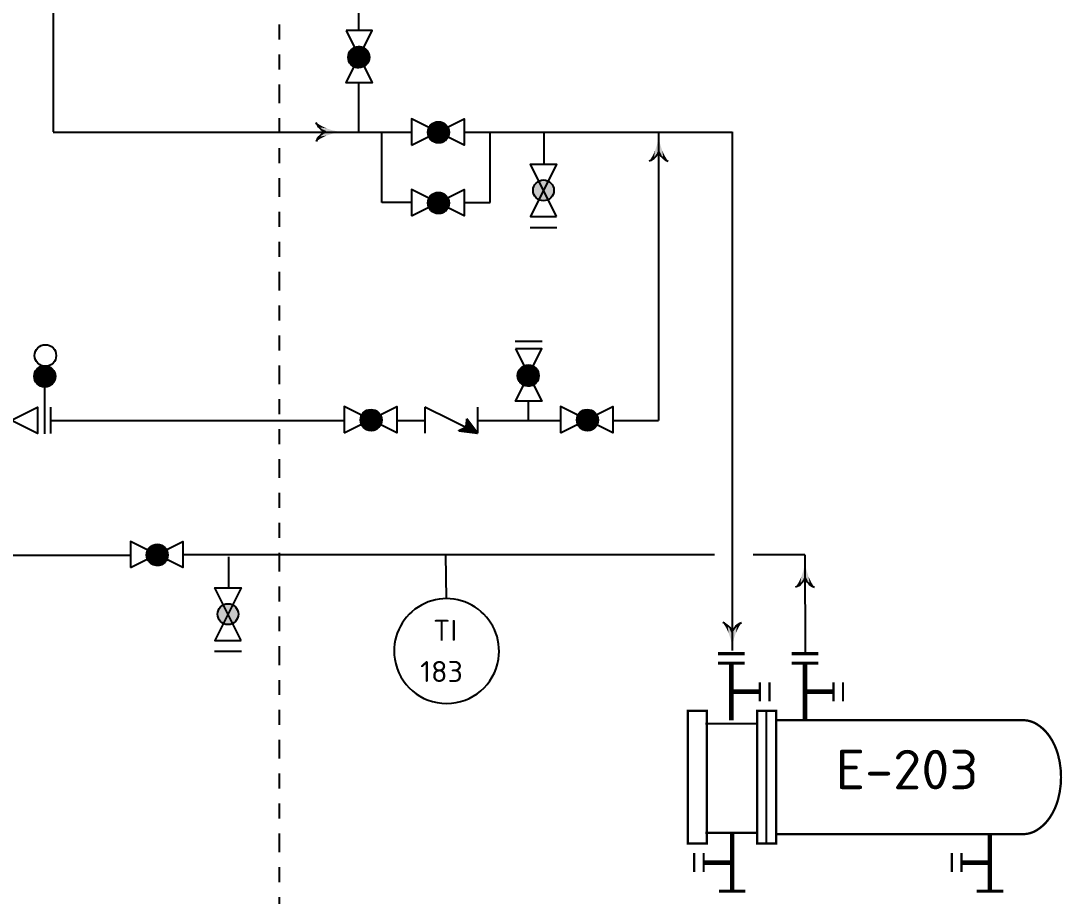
# Model space of a CAD drawing. Extents: x 270 to 589, y 86 to 206.
# Drawn here: x 481.67 to 488.61, y 100.11 to 105.96 of the extents above; entities that cross this region are included whole.
import ezdxf
from ezdxf.enums import TextEntityAlignment as Align

# ---------------------------------------------------------------- set-up
doc = ezdxf.new("R2010")
doc.units = 0
doc.header["$MEASUREMENT"] = 0
doc.linetypes.add('DASHDOTDOT', pattern=[0.3125, 0.125, -0.0625, 0, -0.0625, 0, -0.0625])
doc.layers.get('0').update_dxf_attribs({"linetype": 'CONTINUOUS'})
for name, color, linetype in [('IN-EQUIPMENT', 7, 'CONTINUOUS'), ('IN-MIN-PROC', 7, 'CONTINUOUS'), ('IN-TEXT', 51, 'CONTINUOUS')]:
    doc.layers.add(name, color=color, linetype=linetype)
doc.styles.add('S1', font='SIMPLEX.shx')
doc.styles.add('SIMPLEX', font='SIMPLEX')

msp = doc.modelspace()

# ---------------------------------------------------------------- hatches: boundary and pattern name
h = msp.add_hatch()
h.set_pattern_fill('ANSI31', color=2, scale=0.0014, angle=-90, style=0)
h.set_pattern_definition([(315, (46.92687182, -48.0538635), (0.00012374368671, 0.00012374368671), [])])
edge = h.paths.add_edge_path()
edge.add_arc((483.9203, 105.7133), 0.0708, 0, 360)
h = msp.add_hatch()
h.set_pattern_fill('ANSI31', color=2, scale=0.0014, style=0)
h.set_pattern_definition([(45, (-109.37948425, 95.87704972), (-0.00012374368671, 0.00012374368671), [])])
edge = h.paths.add_edge_path()
edge.add_arc((484.4521, 105.2116), 0.0708, 0, 360)
h = msp.add_hatch()
h.set_pattern_fill('ANSI31', color=2, scale=0.0001, style=0)
h.set_pattern_definition([(45, (44.82945705, -45.350060354), (-8.83883476483e-06, 8.83883476483e-06), [])])
edge = h.paths.add_edge_path()
edge.add_arc((485.153, 104.8241), 0.0696, 0, 360)
h = msp.add_hatch()
h.set_pattern_fill('ANSI31', color=2, scale=0.0014, style=0)
h.set_pattern_definition([(45, (-109.37948425, 95.4054428), (-0.00012374368671, 0.00012374368671), [])])
edge = h.paths.add_edge_path()
edge.add_arc((484.4521, 104.74), 0.0708, 0, 360)
h = msp.add_hatch()
h.set_pattern_fill('ANSI31', color=2, scale=0.0014, angle=270, style=0)
h.set_pattern_definition([(315, (475.71671757, 697.41938301), (0.00012374368671, 0.00012374368671), [])])
edge = h.paths.add_edge_path()
edge.add_arc((485.0513, 103.5878), 0.0708, 0, 360)
h = msp.add_hatch()
h.set_pattern_fill('ANSI31', color=2, scale=0.0014, style=0)
h.set_pattern_definition([(45, (-109.82909962, 93.95643943), (-0.00012374368671, 0.00012374368671), [])])
edge = h.paths.add_edge_path()
edge.add_arc((484.0025, 103.291), 0.0708, 0, 360)
h = msp.add_hatch()
h.set_pattern_fill('ANSI31', color=2, scale=0.0014, style=0)
h.set_pattern_definition([(45, (-108.3856582, 93.95644096), (-0.00012374368671, 0.00012374368671), [])])
edge = h.paths.add_edge_path()
edge.add_arc((485.446, 103.291), 0.0708, 0, 360)
h = msp.add_hatch()
h.set_pattern_fill('ANSI31', color=2, scale=0.0014, style=0)
h.set_pattern_definition([(45, (-100.05279489, 86.14774039), (-0.00012374368671, 0.00012374368671), [])])
h.paths.add_polyline_path([(484.5869, 103.2199), (484.7121, 103.2031), (484.6412, 103.2988), (484.6343, 103.242)])
h = msp.add_hatch()
h.set_pattern_fill('ANSI31', color=2, scale=0.0014, style=0)
h.set_pattern_definition([(45, (-111.256193, 93.05634452), (-0.00012374368671, 0.00012374368671), [])])
edge = h.paths.add_edge_path()
edge.add_arc((482.5754, 102.3909), 0.0708, 0, 360)
h = msp.add_hatch()
h.set_pattern_fill('ANSI31', color=2, scale=0.0001, style=0)
h.set_pattern_definition([(45, (42.72391185, -48.178928385), (-8.83883476483e-06, 8.83883476483e-06), [])])
edge = h.paths.add_edge_path()
edge.add_arc((483.0474, 101.9952), 0.0696, 0, 360)

# ---------------------------------------------------------------- linework, layer by layer
at = {"linetype": 'DASHDOTDOT'}
msp.add_line((483.3911, 93.5307), (483.3911, 113.0449), dxfattribs=at)
at = {"color": 5, "linetype": 'CONTINUOUS'}
for p, q in [((481.8809, 111.2085), (481.8809, 105.2145)), ((483.9183, 107.1393), (483.9183, 105.8926)), ((483.9183, 105.5442), (483.9183, 105.2141)), ((483.9183, 105.5426), (483.9183, 105.2141)), ((484.2728, 105.2105), (481.8809, 105.2105)), ((484.0742, 104.7425), (484.0742, 105.2141)), ((486.4127, 105.2105), (484.6228, 105.2105)), ((484.7968, 104.7425), (484.7968, 105.2069)), ((485.9214, 105.2069), (485.9214, 103.2891)), ((486.4127, 105.2141), (486.4126, 101.7521)), ((484.2728, 104.7425), (484.0742, 104.7425)), ((484.6228, 104.7425), (484.7968, 104.7425)), ((481.8633, 103.2891), (483.8232, 103.2891)), ((484.1732, 103.2891), (484.3621, 103.2891)), ((484.7148, 103.2891), (485.2666, 103.2891)), ((485.6166, 103.2891), (485.9214, 103.2891)), ((480.608, 102.389), (482.3984, 102.389)), ((486.2948, 102.3908), (482.7461, 102.3906)), ((486.8979, 102.3909), (486.5522, 102.3909)), ((486.8979, 102.3909), (486.8981, 101.7311))]:
    msp.add_line(p, q, dxfattribs=at)
at = {"color": 7, "linetype": 'CONTINUOUS'}
for p, q in [((483.9183, 105.784), (483.9183, 105.6426)), ((484.3815, 105.2069), (484.5227, 105.2069)), ((484.5227, 105.2069), (484.3815, 105.2069)), ((484.3815, 105.2069), (484.382, 105.2069)), ((484.3815, 104.7353), (484.382, 104.7353)), ((484.5227, 104.7353), (484.3815, 104.7353)), ((484.3815, 104.7353), (484.5227, 104.7353)), ((481.8957, 103.5809), (481.8957, 103.5809)), ((484.0732, 103.2891), (484.0733, 103.2891)), ((484.64, 103.2891), (484.6484, 103.2891)), ((485.3752, 103.2891), (485.5167, 103.2891)), ((485.5166, 103.2891), (485.5167, 103.2891)), ((485.6166, 103.2891), (485.6507, 103.2891)), ((482.6461, 102.389), (482.6462, 102.389))]:
    msp.add_line(p, q, dxfattribs=at)
at = {"color": 2}
for p, q in [((485.1562, 105.2069), (485.1562, 104.9991)), ((485.0635, 104.5776), (485.2425, 104.5776)), ((485.1433, 103.8148), (484.9642, 103.8148)), ((481.7542, 103.5823), (481.8255, 103.6536)), ((481.7542, 103.5825), (481.8253, 103.6536)), ((481.7542, 103.5828), (481.825, 103.6536)), ((481.7542, 103.583), (481.8248, 103.6536)), ((481.7542, 103.5833), (481.8245, 103.6536)), ((481.7543, 103.5818), (481.826, 103.6536)), ((481.7543, 103.582), (481.8258, 103.6536)), ((481.7543, 103.5835), (481.8243, 103.6536)), ((481.7543, 103.5838), (481.824, 103.6536)), ((481.7543, 103.584), (481.8238, 103.6535)), ((481.7543, 103.5792), (481.8286, 103.6535)), ((481.7543, 103.5794), (481.8284, 103.6535)), ((481.7543, 103.5796), (481.8282, 103.6535)), ((481.7543, 103.5799), (481.8279, 103.6535)), ((481.7543, 103.5801), (481.8277, 103.6535)), ((481.7543, 103.5804), (481.8275, 103.6535)), ((481.7543, 103.5806), (481.8272, 103.6535)), ((481.7543, 103.5808), (481.827, 103.6535)), ((481.7543, 103.5811), (481.8267, 103.6535)), ((481.7543, 103.5813), (481.8265, 103.6535)), ((481.7543, 103.5816), (481.8263, 103.6535)), ((481.7543, 103.5843), (481.8235, 103.6535)), ((481.7543, 103.5845), (481.8233, 103.6535)), ((481.7543, 103.5848), (481.823, 103.6535)), ((481.7543, 103.585), (481.8228, 103.6535)), ((481.7543, 103.5853), (481.8225, 103.6535)), ((481.7543, 103.5856), (481.8222, 103.6535)), ((481.7543, 103.5858), (481.822, 103.6535)), ((481.7543, 103.5861), (481.8217, 103.6535)), ((481.7543, 103.5863), (481.8215, 103.6535)), ((481.7543, 103.5866), (481.8212, 103.6535)), ((481.7544, 103.5789), (481.8289, 103.6535)), ((481.7544, 103.5775), (481.8303, 103.6534)), ((481.7544, 103.5778), (481.83, 103.6534)), ((481.7544, 103.578), (481.8298, 103.6534)), ((481.7544, 103.5782), (481.8296, 103.6534)), ((481.7544, 103.5785), (481.8293, 103.6534)), ((481.7544, 103.5787), (481.8291, 103.6534)), ((481.7544, 103.5869), (481.8209, 103.6534)), ((481.7544, 103.5871), (481.8207, 103.6534)), ((481.7544, 103.5874), (481.8204, 103.6534)), ((481.7544, 103.5877), (481.8202, 103.6534)), ((481.7544, 103.5879), (481.8199, 103.6534)), ((481.7545, 103.5882), (481.8196, 103.6534)), ((481.7545, 103.5764), (481.8314, 103.6533)), ((481.7545, 103.5766), (481.8312, 103.6533)), ((481.7545, 103.5768), (481.831, 103.6533)), ((481.7545, 103.5771), (481.8307, 103.6533)), ((481.7545, 103.5773), (481.8305, 103.6533)), ((481.7545, 103.5885), (481.8194, 103.6533)), ((481.7545, 103.5887), (481.8191, 103.6533)), ((481.7545, 103.589), (481.8188, 103.6533)), ((481.7545, 103.5893), (481.8185, 103.6533)), ((481.7546, 103.5755), (481.8323, 103.6532)), ((481.7546, 103.5757), (481.8321, 103.6532)), ((481.7546, 103.5759), (481.8319, 103.6532)), ((481.7546, 103.5762), (481.8316, 103.6532)), ((481.7546, 103.5895), (481.8183, 103.6532)), ((481.7546, 103.5898), (481.818, 103.6532)), ((481.7546, 103.5901), (481.8177, 103.6532)), ((481.7547, 103.5753), (481.8325, 103.6532)), ((481.7547, 103.5904), (481.8174, 103.6532)), ((481.7547, 103.5746), (481.8332, 103.6531)), ((481.7547, 103.5748), (481.833, 103.6531)), ((481.7547, 103.575), (481.8328, 103.6531)), ((481.7547, 103.5906), (481.8172, 103.6531)), ((481.7547, 103.5909), (481.8169, 103.6531)), ((481.7547, 103.5912), (481.8166, 103.6531)), ((481.7548, 103.5744), (481.8334, 103.6531)), ((481.7548, 103.5737), (481.8341, 103.653)), ((481.7548, 103.5739), (481.8339, 103.653)), ((481.7548, 103.5742), (481.8337, 103.653)), ((481.7548, 103.5915), (481.8163, 103.653)), ((481.7548, 103.5918), (481.816, 103.653)), ((481.7549, 103.5921), (481.8158, 103.653)), ((481.7549, 103.5731), (481.8347, 103.6529)), ((481.7549, 103.5733), (481.8345, 103.6529)), ((481.7549, 103.5735), (481.8343, 103.6529)), ((481.7549, 103.5923), (481.8155, 103.6529)), ((481.7549, 103.5926), (481.8152, 103.6529)), ((481.755, 103.5728), (481.835, 103.6529)), ((481.755, 103.5722), (481.8356, 103.6528)), ((481.755, 103.5724), (481.8354, 103.6528)), ((481.755, 103.5726), (481.8352, 103.6528)), ((481.755, 103.5929), (481.8149, 103.6528)), ((481.755, 103.5932), (481.8146, 103.6528)), ((481.7551, 103.5716), (481.8363, 103.6527)), ((481.7551, 103.5718), (481.836, 103.6527)), ((481.7551, 103.572), (481.8358, 103.6527)), ((481.7551, 103.5935), (481.8143, 103.6527)), ((481.7551, 103.5938), (481.814, 103.6527)), ((481.7552, 103.5941), (481.8137, 103.6527)), ((481.7552, 103.5711), (481.8367, 103.6526)), ((481.7552, 103.5713), (481.8365, 103.6526)), ((481.7552, 103.5944), (481.8134, 103.6526)), ((481.7553, 103.5709), (481.8369, 103.6526)), ((481.7553, 103.5947), (481.8131, 103.6526)), ((481.7553, 103.5705), (481.8373, 103.6525)), ((481.7553, 103.5707), (481.8371, 103.6525)), ((481.7553, 103.595), (481.8128, 103.6525)), ((481.7554, 103.5953), (481.8125, 103.6525)), ((481.7554, 103.5699), (481.8379, 103.6524)), ((481.7554, 103.5701), (481.8377, 103.6524)), ((481.7554, 103.5703), (481.8375, 103.6524)), ((481.7554, 103.5956), (481.8122, 103.6524)), ((481.7555, 103.5695), (481.8384, 103.6523)), ((481.7555, 103.5697), (481.8381, 103.6523)), ((481.7555, 103.5959), (481.8119, 103.6523)), ((481.7555, 103.5962), (481.8116, 103.6523)), ((481.7556, 103.5688), (481.839, 103.6522)), ((481.7556, 103.569), (481.8388, 103.6522)), ((481.7556, 103.5692), (481.8386, 103.6522)), ((481.7556, 103.5965), (481.8113, 103.6522)), ((481.7556, 103.5968), (481.811, 103.6522)), ((481.7557, 103.5684), (481.8394, 103.6521)), ((481.7557, 103.5686), (481.8392, 103.6521)), ((481.7557, 103.5971), (481.8107, 103.6521)), ((481.7558, 103.568), (481.8398, 103.652)), ((481.7558, 103.5682), (481.8396, 103.652)), ((481.7558, 103.5974), (481.8104, 103.652)), ((481.7558, 103.5977), (481.8101, 103.652)), ((481.7559, 103.5678), (481.84, 103.652)), ((481.7559, 103.5674), (481.8404, 103.6519)), ((481.7559, 103.5676), (481.8402, 103.6519)), ((481.7559, 103.5981), (481.8097, 103.6519)), ((481.756, 103.567), (481.8408, 103.6518)), ((481.756, 103.5672), (481.8406, 103.6518)), ((481.756, 103.5984), (481.8094, 103.6518)), ((481.7561, 103.5987), (481.8091, 103.6518)), ((481.7561, 103.5666), (481.8412, 103.6517)), ((481.7561, 103.5668), (481.841, 103.6517)), ((481.7561, 103.599), (481.8088, 103.6517)), ((481.7562, 103.5662), (481.8416, 103.6516)), ((481.7562, 103.5664), (481.8414, 103.6516)), ((481.7562, 103.5993), (481.8085, 103.6516)), ((481.7563, 103.5658), (481.842, 103.6515)), ((481.7563, 103.566), (481.8418, 103.6515)), ((481.7563, 103.5997), (481.8081, 103.6515)), ((481.7564, 103.5654), (481.8424, 103.6514)), ((481.7564, 103.5656), (481.8422, 103.6514)), ((481.7564, 103.6), (481.8078, 103.6514)), ((481.7565, 103.6003), (481.8075, 103.6514)), ((481.7565, 103.565), (481.8428, 103.6513)), ((481.7565, 103.5652), (481.8426, 103.6513)), ((481.7565, 103.6007), (481.8071, 103.6513)), ((481.7566, 103.5646), (481.8432, 103.6512)), ((481.7566, 103.5648), (481.843, 103.6512)), ((481.7566, 103.601), (481.8068, 103.6512)), ((481.7567, 103.5642), (481.8436, 103.6511)), ((481.7567, 103.5644), (481.8434, 103.6511)), ((481.7567, 103.6013), (481.8065, 103.6511)), ((481.7568, 103.5638), (481.844, 103.651)), ((481.7568, 103.564), (481.8438, 103.651)), ((481.7568, 103.6017), (481.8061, 103.651)), ((481.7569, 103.5635), (481.8444, 103.6509)), ((481.7569, 103.5636), (481.8442, 103.6509)), ((481.7569, 103.602), (481.8058, 103.6509)), ((481.757, 103.5633), (481.8445, 103.6508)), ((481.757, 103.6024), (481.8054, 103.6508)), ((481.7571, 103.5631), (481.8447, 103.6508)), ((481.7571, 103.5629), (481.8449, 103.6507)), ((481.7571, 103.6027), (481.8051, 103.6507)), ((481.7572, 103.5625), (481.8453, 103.6506)), ((481.7572, 103.5627), (481.8451, 103.6506)), ((481.7572, 103.6031), (481.8047, 103.6506)), ((481.7573, 103.5621), (481.8457, 103.6505)), ((481.7573, 103.5623), (481.8455, 103.6505)), ((481.7573, 103.6034), (481.8044, 103.6505)), ((481.7574, 103.5619), (481.8459, 103.6504)), ((481.7574, 103.6038), (481.804, 103.6504)), ((481.7575, 103.5617), (481.8461, 103.6504)), ((481.7575, 103.5616), (481.8463, 103.6503)), ((481.7575, 103.6041), (481.8037, 103.6503)), ((481.7576, 103.5612), (481.8466, 103.6502)), ((481.7576, 103.5614), (481.8464, 103.6502)), ((481.7577, 103.6045), (481.8033, 103.6502)), ((481.7577, 103.561), (481.8468, 103.6501)), ((481.7578, 103.5608), (481.847, 103.6501)), ((481.7578, 103.5606), (481.8472, 103.65)), ((481.7578, 103.6049), (481.8029, 103.65)), ((481.7579, 103.5602), (481.8476, 103.6499)), ((481.7579, 103.5604), (481.8474, 103.6499)), ((481.7579, 103.6052), (481.8026, 103.6499)), ((481.758, 103.5601), (481.8477, 103.6498)), ((481.758, 103.6056), (481.8022, 103.6498)), ((481.7581, 103.5597), (481.8481, 103.6497)), ((481.7581, 103.5599), (481.8479, 103.6497)), ((481.7582, 103.606), (481.8018, 103.6497)), ((481.7582, 103.5595), (481.8483, 103.6496)), ((481.7583, 103.5593), (481.8485, 103.6496)), ((481.7583, 103.5591), (481.8487, 103.6495)), ((481.7583, 103.6064), (481.8014, 103.6495)), ((481.7584, 103.559), (481.8489, 103.6494)), ((481.7584, 103.6068), (481.801, 103.6494)), ((481.7585, 103.5588), (481.849, 103.6494)), ((481.7585, 103.5586), (481.8492, 103.6493)), ((481.7586, 103.5584), (481.8494, 103.6492)), ((481.7586, 103.6072), (481.8007, 103.6492)), ((481.7587, 103.5582), (481.8496, 103.6492)), ((481.7587, 103.5581), (481.8498, 103.6491)), ((481.7587, 103.6075), (481.8003, 103.6491)), ((481.7588, 103.5579), (481.8499, 103.649)), ((481.7589, 103.5577), (481.8501, 103.649)), ((481.7589, 103.5575), (481.8503, 103.6489)), ((481.7589, 103.6079), (481.7999, 103.6489)), ((481.759, 103.5573), (481.8505, 103.6488)), ((481.759, 103.6083), (481.7995, 103.6488)), ((481.7591, 103.557), (481.8508, 103.6487)), ((481.7591, 103.5572), (481.8507, 103.6487)), ((481.7592, 103.5568), (481.851, 103.6486)), ((481.7592, 103.6087), (481.7991, 103.6486)), ((481.7593, 103.5564), (481.8514, 103.6485)), ((481.7593, 103.5566), (481.8512, 103.6485)), ((481.7593, 103.6092), (481.7987, 103.6485)), ((481.7594, 103.5563), (481.8515, 103.6484)), ((481.7595, 103.5561), (481.8517, 103.6483)), ((481.7595, 103.6096), (481.7982, 103.6483)), ((481.7596, 103.5559), (481.8519, 103.6483)), ((481.7596, 103.5557), (481.8521, 103.6482)), ((481.7597, 103.5556), (481.8522, 103.6481)), ((481.7597, 103.61), (481.7978, 103.6481)), ((481.7598, 103.5552), (481.8526, 103.648)), ((481.7598, 103.5554), (481.8524, 103.648)), ((481.7599, 103.555), (481.8528, 103.6479)), ((481.7599, 103.6104), (481.7974, 103.6479)), ((481.76, 103.5549), (481.8529, 103.6478)), ((481.76, 103.6109), (481.797, 103.6478)), ((481.7601, 103.5545), (481.8533, 103.6477)), ((481.7601, 103.5547), (481.8531, 103.6477)), ((481.7602, 103.5544), (481.8535, 103.6476)), ((481.7602, 103.6113), (481.7965, 103.6476)), ((481.7603, 103.5542), (481.8536, 103.6475)), ((481.7604, 103.5538), (481.854, 103.6474)), ((481.7604, 103.554), (481.8538, 103.6474)), ((481.7604, 103.6117), (481.7961, 103.6474)), ((481.7605, 103.5537), (481.8541, 103.6473)), ((481.7606, 103.5535), (481.8543, 103.6472)), ((481.7606, 103.6122), (481.7956, 103.6472)), ((481.7607, 103.5533), (481.8545, 103.6471)), ((481.7608, 103.5532), (481.8546, 103.6471)), ((481.7608, 103.553), (481.8548, 103.647)), ((481.7608, 103.6126), (481.7952, 103.647)), ((481.7609, 103.5528), (481.855, 103.6469)), ((481.761, 103.5527), (481.8552, 103.6468)), ((481.7611, 103.5525), (481.8553, 103.6467)), ((481.7611, 103.6131), (481.7947, 103.6467)), ((481.7612, 103.5523), (481.8555, 103.6467)), ((481.7612, 103.5522), (481.8557, 103.6466)), ((481.7613, 103.552), (481.8558, 103.6465)), ((481.7613, 103.6136), (481.7942, 103.6465)), ((481.7614, 103.5518), (481.856, 103.6464)), ((481.7615, 103.5517), (481.8562, 103.6463)), ((481.7615, 103.6141), (481.7937, 103.6463)), ((481.7616, 103.5515), (481.8563, 103.6463)), ((481.7616, 103.5513), (481.8565, 103.6462)), ((481.7617, 103.5512), (481.8567, 103.6461)), ((481.7618, 103.551), (481.8568, 103.646)), ((481.7618, 103.6146), (481.7932, 103.646)), ((481.7619, 103.5508), (481.857, 103.6459)), ((481.762, 103.5507), (481.8571, 103.6458)), ((481.762, 103.6151), (481.7927, 103.6458)), ((481.7621, 103.5505), (481.8573, 103.6458)), ((481.7621, 103.5503), (481.8575, 103.6457)), ((481.7622, 103.5502), (481.8576, 103.6456)), ((481.7623, 103.55), (481.8578, 103.6455)), ((481.7623, 103.6156), (481.7922, 103.6455)), ((481.7624, 103.5498), (481.858, 103.6454)), ((481.7625, 103.5497), (481.8581, 103.6453)), ((481.7626, 103.5495), (481.8583, 103.6452)), ((481.7626, 103.6161), (481.7917, 103.6452)), ((481.7627, 103.5494), (481.8584, 103.6452)), ((481.7627, 103.5492), (481.8586, 103.6451)), ((481.7628, 103.549), (481.8588, 103.645)), ((481.7629, 103.5489), (481.8589, 103.6449)), ((481.7629, 103.6166), (481.7912, 103.6449)), ((481.763, 103.5487), (481.8591, 103.6448)), ((481.7631, 103.5486), (481.8592, 103.6447)), ((481.7632, 103.5484), (481.8594, 103.6446)), ((481.7632, 103.6172), (481.7906, 103.6446)), ((481.7633, 103.5482), (481.8596, 103.6445)), ((481.7634, 103.5481), (481.8597, 103.6445)), ((481.7634, 103.5479), (481.8599, 103.6444)), ((481.7635, 103.5478), (481.86, 103.6443)), ((481.7635, 103.6178), (481.7901, 103.6443)), ((481.7636, 103.5476), (481.8602, 103.6442)), ((481.7637, 103.5475), (481.8604, 103.6441)), ((481.7638, 103.5473), (481.8605, 103.644)), ((481.7638, 103.6183), (481.7895, 103.644)), ((481.7639, 103.5471), (481.8607, 103.6439)), ((481.764, 103.547), (481.8608, 103.6438)), ((481.7641, 103.5468), (481.861, 103.6437)), ((481.7642, 103.5467), (481.8611, 103.6436)), ((481.7642, 103.6189), (481.7889, 103.6436)), ((481.7643, 103.5465), (481.8613, 103.6435)), ((481.7644, 103.5464), (481.8614, 103.6435)), ((481.7644, 103.5462), (481.8616, 103.6434)), ((481.7645, 103.5461), (481.8618, 103.6433)), ((481.7645, 103.6196), (481.7882, 103.6433)), ((481.7646, 103.5459), (481.8619, 103.6432)), ((481.7647, 103.5457), (481.8621, 103.6431)), ((481.7648, 103.5456), (481.8622, 103.643)), ((481.7649, 103.5454), (481.8624, 103.6429)), ((481.7649, 103.6202), (481.7876, 103.6429)), ((481.765, 103.5453), (481.8625, 103.6428)), ((481.7651, 103.5451), (481.8627, 103.6427)), ((481.7652, 103.545), (481.8628, 103.6426)), ((481.7653, 103.5448), (481.863, 103.6425)), ((481.7654, 103.5447), (481.8631, 103.6424)), ((481.7654, 103.6209), (481.7869, 103.6424)), ((481.7655, 103.5445), (481.8633, 103.6423)), ((481.7656, 103.5444), (481.8634, 103.6422)), ((481.7657, 103.5442), (481.8636, 103.6421)), ((481.7658, 103.5441), (481.8637, 103.642)), ((481.7658, 103.6216), (481.7862, 103.642)), ((481.7659, 103.5439), (481.8639, 103.6419)), ((481.766, 103.5438), (481.864, 103.6418)), ((481.7661, 103.5436), (481.8642, 103.6417)), ((481.7662, 103.5435), (481.8643, 103.6416)), ((481.7663, 103.5433), (481.8645, 103.6415)), ((481.7663, 103.6223), (481.7855, 103.6415)), ((481.7664, 103.5432), (481.8646, 103.6414)), ((481.7665, 103.543), (481.8648, 103.6413)), ((481.7666, 103.5429), (481.8649, 103.6412)), ((481.7667, 103.5427), (481.8651, 103.6411)), ((481.7668, 103.5426), (481.8652, 103.641)), ((481.7668, 103.6231), (481.7847, 103.641)), ((481.7669, 103.5425), (481.8654, 103.6409)), ((481.767, 103.5423), (481.8655, 103.6408)), ((481.7671, 103.5422), (481.8656, 103.6407)), ((481.7672, 103.542), (481.8658, 103.6406)), ((481.7673, 103.5419), (481.8659, 103.6405)), ((481.7674, 103.5417), (481.8661, 103.6404)), ((481.7674, 103.6239), (481.7839, 103.6404)), ((481.7675, 103.5416), (481.8662, 103.6403)), ((481.7676, 103.5414), (481.8664, 103.6402)), ((481.7677, 103.5413), (481.8665, 103.6401)), ((481.7678, 103.5412), (481.8667, 103.64)), ((481.7679, 103.541), (481.8668, 103.6399)), ((481.768, 103.5409), (481.8669, 103.6398)), ((481.7681, 103.5407), (481.8671, 103.6397)), ((481.7681, 103.6248), (481.783, 103.6397)), ((481.7682, 103.5406), (481.8672, 103.6396)), ((481.7683, 103.5404), (481.8674, 103.6395)), ((481.7684, 103.5403), (481.8675, 103.6394)), ((481.7685, 103.5402), (481.8676, 103.6393)), ((481.7687, 103.54), (481.8678, 103.6392)), ((481.7688, 103.5399), (481.8679, 103.639)), ((481.7688, 103.6258), (481.782, 103.639)), ((481.7689, 103.5397), (481.8681, 103.6389)), ((481.769, 103.5396), (481.8682, 103.6388)), ((481.7691, 103.5395), (481.8684, 103.6387)), ((481.7692, 103.5393), (481.8685, 103.6386)), ((481.7693, 103.5392), (481.8686, 103.6385)), ((481.7694, 103.539), (481.8688, 103.6384)), ((481.7695, 103.5389), (481.8689, 103.6383)), ((481.7696, 103.5388), (481.869, 103.6382)), ((481.7697, 103.5386), (481.8692, 103.6381)), ((481.7697, 103.627), (481.7808, 103.6381)), ((481.7698, 103.5385), (481.8693, 103.638)), ((481.77, 103.5384), (481.8695, 103.6379)), ((481.7701, 103.5382), (481.8696, 103.6377)), ((481.7702, 103.5381), (481.8697, 103.6376)), ((481.7703, 103.5379), (481.8699, 103.6375)), ((481.7704, 103.5378), (481.87, 103.6374)), ((481.7705, 103.5377), (481.8701, 103.6373)), ((481.7706, 103.5375), (481.8703, 103.6372)), ((481.7707, 103.5374), (481.8704, 103.6371)), ((481.7708, 103.6283), (481.7795, 103.637)), ((481.7709, 103.5373), (481.8705, 103.637)), ((481.771, 103.5371), (481.8707, 103.6368)), ((481.7711, 103.537), (481.8708, 103.6367)), ((481.7712, 103.5369), (481.8709, 103.6366)), ((481.7713, 103.5367), (481.8711, 103.6365)), ((481.7714, 103.5366), (481.8712, 103.6364)), ((481.7715, 103.5365), (481.8713, 103.6363)), ((481.7716, 103.5363), (481.8715, 103.6362)), ((481.7718, 103.5362), (481.8716, 103.636)), ((481.7719, 103.5361), (481.8717, 103.6359)), ((481.772, 103.5359), (481.8719, 103.6358)), ((481.7721, 103.5358), (481.872, 103.6357)), ((481.7722, 103.5357), (481.8721, 103.6356)), ((481.7723, 103.5355), (481.8723, 103.6355)), ((481.7725, 103.5354), (481.8724, 103.6353)), ((481.7725, 103.6303), (481.7775, 103.6353)), ((481.7726, 103.5353), (481.8725, 103.6352)), ((481.7727, 103.5352), (481.8727, 103.6351)), ((481.7728, 103.535), (481.8728, 103.635)), ((481.7729, 103.5349), (481.8729, 103.6349)), ((481.7731, 103.5348), (481.873, 103.6348)), ((481.7732, 103.5346), (481.8732, 103.6346)), ((481.7733, 103.5345), (481.8733, 103.6345)), ((481.7734, 103.5344), (481.8734, 103.6344)), ((481.7735, 103.5343), (481.8736, 103.6343)), ((481.7737, 103.5341), (481.8737, 103.6342)), ((481.7738, 103.534), (481.8738, 103.634)), ((481.7739, 103.5339), (481.8739, 103.6339)), ((481.774, 103.5337), (481.8741, 103.6338)), ((481.7741, 103.5336), (481.8742, 103.6337)), ((481.7743, 103.5335), (481.8743, 103.6336)), ((481.7744, 103.5334), (481.8744, 103.6334)), ((481.7745, 103.5332), (481.8746, 103.6333)), ((481.7746, 103.5331), (481.8747, 103.6332)), ((481.7747, 103.533), (481.8748, 103.6331)), ((481.7749, 103.5329), (481.8749, 103.6329)), ((481.775, 103.5328), (481.8751, 103.6328)), ((481.7751, 103.5326), (481.8752, 103.6327)), ((481.7752, 103.5325), (481.8753, 103.6326)), ((481.7754, 103.5324), (481.8754, 103.6324)), ((481.7755, 103.5323), (481.8756, 103.6323)), ((481.7756, 103.5321), (481.8757, 103.6322)), ((481.7757, 103.532), (481.8758, 103.6321)), ((481.7759, 103.5319), (481.8759, 103.6319)), ((481.776, 103.5318), (481.876, 103.6318)), ((481.7761, 103.5316), (481.8762, 103.6317)), ((481.7762, 103.5315), (481.8763, 103.6316)), ((481.7764, 103.5314), (481.8764, 103.6314)), ((481.7765, 103.5313), (481.8765, 103.6313)), ((481.7766, 103.5312), (481.8766, 103.6312)), ((481.7768, 103.531), (481.8768, 103.631)), ((481.7769, 103.5309), (481.8769, 103.6309)), ((481.777, 103.5308), (481.877, 103.6308)), ((481.7771, 103.5307), (481.8771, 103.6307)), ((481.7773, 103.5306), (481.8772, 103.6305)), ((481.7774, 103.5305), (481.8774, 103.6304)), ((481.7775, 103.5303), (481.8775, 103.6303)), ((481.7777, 103.5302), (481.8776, 103.6301)), ((481.7778, 103.5301), (481.8777, 103.63)), ((481.7779, 103.53), (481.8778, 103.6299)), ((481.7781, 103.5299), (481.8779, 103.6298)), ((481.7782, 103.5298), (481.8781, 103.6296)), ((481.7783, 103.5296), (481.8782, 103.6295)), ((481.7785, 103.5295), (481.8783, 103.6294)), ((481.7786, 103.5294), (481.8784, 103.6292)), ((481.7787, 103.5293), (481.8785, 103.6291)), ((481.7788, 103.5292), (481.8786, 103.629)), ((481.779, 103.5291), (481.8787, 103.6288)), ((481.7791, 103.5289), (481.8789, 103.6287)), ((481.7792, 103.5288), (481.879, 103.6286)), ((481.7794, 103.5287), (481.8791, 103.6284)), ((481.7795, 103.5286), (481.8792, 103.6283)), ((481.7797, 103.5285), (481.8793, 103.6282)), ((481.7798, 103.5284), (481.8794, 103.628)), ((481.7799, 103.5283), (481.8795, 103.6279)), ((481.7801, 103.5282), (481.8796, 103.6278)), ((481.7802, 103.528), (481.8798, 103.6276)), ((481.7803, 103.5279), (481.8799, 103.6275)), ((481.7805, 103.5278), (481.88, 103.6273)), ((481.7806, 103.5277), (481.8801, 103.6272)), ((481.7807, 103.5276), (481.8802, 103.6271)), ((481.7809, 103.5275), (481.8803, 103.6269)), ((481.781, 103.5274), (481.8804, 103.6268)), ((481.7812, 103.5273), (481.8805, 103.6267)), ((481.7813, 103.5272), (481.8806, 103.6265)), ((481.7814, 103.5271), (481.8807, 103.6264)), ((481.7816, 103.527), (481.8809, 103.6262)), ((481.7817, 103.5268), (481.881, 103.6261)), ((481.7818, 103.5267), (481.8811, 103.626)), ((481.782, 103.5266), (481.8812, 103.6258)), ((481.7821, 103.5265), (481.8813, 103.6257)), ((481.7823, 103.5264), (481.8814, 103.6255)), ((481.7824, 103.5263), (481.8815, 103.6254)), ((481.7826, 103.5262), (481.8816, 103.6253)), ((481.7827, 103.5261), (481.8817, 103.6251)), ((481.7828, 103.526), (481.8818, 103.625)), ((481.783, 103.5259), (481.8819, 103.6248)), ((481.7831, 103.5258), (481.882, 103.6247)), ((481.7833, 103.5257), (481.8821, 103.6245)), ((481.7834, 103.5256), (481.8822, 103.6244)), ((481.7836, 103.5255), (481.8823, 103.6243)), ((481.7837, 103.5254), (481.8824, 103.6241)), ((481.7838, 103.5253), (481.8826, 103.624)), ((481.784, 103.5252), (481.8827, 103.6238)), ((481.7841, 103.5251), (481.8828, 103.6237)), ((481.7843, 103.525), (481.8829, 103.6235)), ((481.7844, 103.5248), (481.883, 103.6234)), ((481.7846, 103.5247), (481.8831, 103.6232)), ((481.7847, 103.5246), (481.8832, 103.6231)), ((481.7849, 103.5245), (481.8833, 103.623)), ((481.785, 103.5244), (481.8834, 103.6228)), ((481.7851, 103.5243), (481.8835, 103.6227)), ((481.7853, 103.5242), (481.8836, 103.6225)), ((481.7854, 103.5241), (481.8837, 103.6224)), ((481.7856, 103.524), (481.8838, 103.6222)), ((481.7857, 103.5239), (481.8839, 103.6221)), ((481.7859, 103.5238), (481.884, 103.6219)), ((481.786, 103.5237), (481.8841, 103.6218)), ((481.7862, 103.5236), (481.8842, 103.6216)), ((481.7863, 103.5236), (481.8843, 103.6215)), ((481.7865, 103.5235), (481.8844, 103.6213)), ((481.7866, 103.5234), (481.8845, 103.6212)), ((481.7868, 103.5233), (481.8845, 103.621)), ((481.7869, 103.5232), (481.8846, 103.6209)), ((481.7871, 103.5231), (481.8847, 103.6207)), ((481.7872, 103.523), (481.8848, 103.6206)), ((481.7874, 103.5229), (481.8849, 103.6204)), ((481.7875, 103.5228), (481.885, 103.6203)), ((481.7877, 103.5227), (481.8851, 103.6201)), ((481.7879, 103.5226), (481.8852, 103.62)), ((481.788, 103.5225), (481.8853, 103.6198)), ((481.7882, 103.5224), (481.8854, 103.6197)), ((481.7883, 103.5223), (481.8855, 103.6195)), ((481.7885, 103.5222), (481.8856, 103.6193)), ((481.7886, 103.5221), (481.8857, 103.6192)), ((481.7888, 103.522), (481.8858, 103.619)), ((481.7889, 103.5219), (481.8859, 103.6189)), ((481.7891, 103.5218), (481.886, 103.6187)), ((481.7892, 103.5218), (481.8861, 103.6186)), ((481.7894, 103.5217), (481.8861, 103.6184)), ((481.7896, 103.5216), (481.8862, 103.6183)), ((481.7897, 103.5215), (481.8863, 103.6181)), ((481.7899, 103.5214), (481.8864, 103.6179)), ((481.79, 103.5213), (481.8865, 103.6178)), ((481.7902, 103.5212), (481.8866, 103.6176)), ((481.7903, 103.5211), (481.8867, 103.6175)), ((481.7905, 103.521), (481.8868, 103.6173)), ((481.7907, 103.5209), (481.8869, 103.6171)), ((481.7908, 103.5209), (481.887, 103.617)), ((481.791, 103.5208), (481.887, 103.6168)), ((481.7911, 103.5207), (481.8871, 103.6167)), ((481.7913, 103.5206), (481.8872, 103.6165)), ((481.7915, 103.5205), (481.8873, 103.6163)), ((481.7916, 103.5204), (481.8874, 103.6162)), ((481.7918, 103.5203), (481.8875, 103.616)), ((481.7919, 103.5202), (481.8876, 103.6159)), ((481.7921, 103.5202), (481.8876, 103.6157)), ((481.7923, 103.5201), (481.8877, 103.6155)), ((481.7924, 103.52), (481.8878, 103.6154)), ((481.7926, 103.5199), (481.8879, 103.6152)), ((481.7928, 103.5198), (481.888, 103.615)), ((481.7929, 103.5197), (481.8881, 103.6149)), ((481.7931, 103.5197), (481.8882, 103.6147)), ((481.7933, 103.5196), (481.8882, 103.6146)), ((481.7934, 103.5195), (481.8883, 103.6144)), ((481.7936, 103.5194), (481.8884, 103.6142)), ((481.7937, 103.5193), (481.8885, 103.6141)), ((481.7939, 103.5192), (481.8886, 103.6139)), ((481.7941, 103.5192), (481.8886, 103.6137)), ((481.7942, 103.5191), (481.8887, 103.6136)), ((481.7944, 103.519), (481.8888, 103.6134)), ((481.7946, 103.5189), (481.8889, 103.6132)), ((481.7947, 103.5188), (481.889, 103.6131)), ((481.7949, 103.5188), (481.889, 103.6129)), ((481.7951, 103.5187), (481.8891, 103.6127)), ((481.7953, 103.5186), (481.8892, 103.6126)), ((481.7954, 103.5185), (481.8893, 103.6124)), ((481.7956, 103.5185), (481.8894, 103.6122)), ((481.7958, 103.5184), (481.8894, 103.612)), ((481.7959, 103.5183), (481.8895, 103.6119)), ((481.7961, 103.5182), (481.8896, 103.6117)), ((481.7963, 103.5181), (481.8897, 103.6115)), ((481.7964, 103.5181), (481.8897, 103.6114)), ((481.7966, 103.518), (481.8898, 103.6112)), ((481.7968, 103.5179), (481.8899, 103.611)), ((481.797, 103.5178), (481.89, 103.6108)), ((481.7971, 103.5178), (481.89, 103.6107)), ((481.7973, 103.5177), (481.8901, 103.6105)), ((481.7975, 103.5176), (481.8902, 103.6103)), ((481.7977, 103.5175), (481.8903, 103.6101)), ((481.7978, 103.5175), (481.8903, 103.61)), ((481.798, 103.5174), (481.8904, 103.6098)), ((481.7982, 103.5173), (481.8905, 103.6096)), ((481.7984, 103.5173), (481.8905, 103.6094)), ((481.7985, 103.5172), (481.8906, 103.6093)), ((481.7987, 103.5171), (481.8907, 103.6091)), ((481.7989, 103.517), (481.8908, 103.6089)), ((481.7991, 103.517), (481.8908, 103.6087)), ((481.7992, 103.5169), (481.8909, 103.6086)), ((481.7994, 103.5168), (481.891, 103.6084)), ((481.7996, 103.5168), (481.891, 103.6082)), ((481.7998, 103.5167), (481.8911, 103.608)), ((481.8, 103.5166), (481.8912, 103.6078)), ((481.8001, 103.5166), (481.8912, 103.6077)), ((481.8003, 103.5165), (481.8913, 103.6075)), ((481.8005, 103.5164), (481.8914, 103.6073)), ((481.8007, 103.5164), (481.8914, 103.6071)), ((481.8009, 103.5163), (481.8915, 103.6069)), ((481.801, 103.5162), (481.8916, 103.6068)), ((481.8012, 103.5162), (481.8916, 103.6066)), ((481.8014, 103.5161), (481.8917, 103.6064)), ((481.8016, 103.516), (481.8918, 103.6062)), ((481.8018, 103.516), (481.8918, 103.606)), ((481.802, 103.5159), (481.8919, 103.6058)), ((481.8021, 103.5158), (481.892, 103.6057)), ((481.8023, 103.5158), (481.892, 103.6055)), ((481.8025, 103.5157), (481.8921, 103.6053)), ((481.8027, 103.5157), (481.8922, 103.6051)), ((481.8029, 103.5156), (481.8922, 103.6049)), ((481.8031, 103.5155), (481.8923, 103.6047)), ((481.8033, 103.5155), (481.8923, 103.6046)), ((481.8034, 103.5154), (481.8924, 103.6044)), ((481.8036, 103.5154), (481.8925, 103.6042)), ((481.8038, 103.5153), (481.8925, 103.604)), ((481.804, 103.5152), (481.8926, 103.6038)), ((481.8042, 103.5152), (481.8926, 103.6036)), ((481.8044, 103.5151), (481.8927, 103.6034)), ((481.8046, 103.5151), (481.8927, 103.6032)), ((481.8048, 103.515), (481.8928, 103.603)), ((481.805, 103.5149), (481.8929, 103.6028)), ((481.8052, 103.5149), (481.8929, 103.6027)), ((481.8053, 103.5148), (481.893, 103.6025)), ((481.8055, 103.5148), (481.893, 103.6023)), ((481.8057, 103.5147), (481.8931, 103.6021)), ((481.8059, 103.5147), (481.8931, 103.6019)), ((481.8061, 103.5146), (481.8932, 103.6017)), ((481.8063, 103.5146), (481.8932, 103.6015)), ((481.8065, 103.5145), (481.8933, 103.6013)), ((481.8067, 103.5145), (481.8933, 103.6011)), ((481.8069, 103.5144), (481.8934, 103.6009)), ((481.8071, 103.5144), (481.8935, 103.6007)), ((481.8073, 103.5143), (481.8935, 103.6005)), ((481.8075, 103.5143), (481.8936, 103.6003)), ((481.8077, 103.5142), (481.8936, 103.6001)), ((481.8079, 103.5142), (481.8937, 103.5999)), ((481.8081, 103.5141), (481.8937, 103.5997)), ((481.8083, 103.5141), (481.8938, 103.5995)), ((481.8085, 103.514), (481.8938, 103.5993)), ((481.8087, 103.514), (481.8938, 103.5991)), ((481.8089, 103.5139), (481.8939, 103.5989)), ((481.8091, 103.5139), (481.8939, 103.5987)), ((481.8093, 103.5138), (481.894, 103.5985)), ((481.8095, 103.5138), (481.894, 103.5983)), ((481.8097, 103.5137), (481.8941, 103.5981)), ((481.8099, 103.5137), (481.8941, 103.5979)), ((481.8101, 103.5136), (481.8942, 103.5977)), ((481.8103, 103.5136), (481.8942, 103.5975)), ((481.8105, 103.5136), (481.8943, 103.5973)), ((481.8107, 103.5135), (481.8943, 103.5971)), ((481.8109, 103.5135), (481.8943, 103.5969)), ((481.8111, 103.5134), (481.8944, 103.5967)), ((481.8113, 103.5134), (481.8944, 103.5965)), ((481.8115, 103.5133), (481.8945, 103.5963)), ((481.8117, 103.5133), (481.8945, 103.5961)), ((481.8119, 103.5133), (481.8945, 103.5959)), ((481.8121, 103.5132), (481.8946, 103.5957)), ((481.8124, 103.5132), (481.8946, 103.5955)), ((481.8126, 103.5132), (481.8947, 103.5952)), ((481.8128, 103.5131), (481.8947, 103.595)), ((481.813, 103.5131), (481.8947, 103.5948)), ((481.8132, 103.513), (481.8948, 103.5946)), ((481.8134, 103.513), (481.8948, 103.5944)), ((481.8136, 103.513), (481.8948, 103.5942)), ((481.8138, 103.5129), (481.8949, 103.594)), ((481.8141, 103.5129), (481.8949, 103.5938)), ((481.8143, 103.5129), (481.8949, 103.5935)), ((481.8145, 103.5128), (481.895, 103.5933)), ((481.8147, 103.5128), (481.895, 103.5931)), ((481.8149, 103.5128), (481.895, 103.5929)), ((481.8151, 103.5127), (481.8951, 103.5927)), ((481.8153, 103.5127), (481.8951, 103.5925)), ((481.8156, 103.5127), (481.8951, 103.5922)), ((481.8158, 103.5127), (481.8952, 103.592)), ((481.816, 103.5126), (481.8952, 103.5918)), ((481.8162, 103.5126), (481.8952, 103.5916)), ((481.8164, 103.5126), (481.8952, 103.5914)), ((481.8167, 103.5125), (481.8953, 103.5911)), ((481.8169, 103.5125), (481.8953, 103.5909)), ((481.8171, 103.5125), (481.8953, 103.5907)), ((481.8173, 103.5125), (481.8953, 103.5905)), ((481.8176, 103.5124), (481.8954, 103.5903)), ((481.8178, 103.5124), (481.8954, 103.59)), ((481.818, 103.5124), (481.8954, 103.5898)), ((481.8182, 103.5124), (481.8954, 103.5896)), ((481.8185, 103.5124), (481.8955, 103.5894)), ((481.8187, 103.5123), (481.8955, 103.5891)), ((481.8189, 103.5123), (481.8955, 103.5889)), ((481.8191, 103.5123), (481.8955, 103.5887)), ((481.8194, 103.5123), (481.8955, 103.5884)), ((481.8196, 103.5123), (481.8956, 103.5882)), ((481.8198, 103.5122), (481.8956, 103.588)), ((481.8201, 103.5122), (481.8956, 103.5878)), ((481.8203, 103.5122), (481.8956, 103.5875)), ((481.8205, 103.5122), (481.8956, 103.5873)), ((481.8208, 103.5122), (481.8956, 103.5871)), ((481.821, 103.5122), (481.8956, 103.5868)), ((481.8212, 103.5122), (481.8957, 103.5866)), ((481.8215, 103.5121), (481.8957, 103.5864)), ((481.8217, 103.5121), (481.8957, 103.5861)), ((481.8219, 103.5121), (481.8957, 103.5859)), ((481.8222, 103.5121), (481.8957, 103.5856)), ((481.8224, 103.5121), (481.8957, 103.5854)), ((481.8226, 103.5121), (481.8957, 103.5852)), ((481.8229, 103.5121), (481.8957, 103.5849)), ((481.8231, 103.5121), (481.8957, 103.5847)), ((481.8234, 103.5121), (481.8957, 103.5844)), ((481.8236, 103.5121), (481.8957, 103.5842)), ((481.8239, 103.5121), (481.8957, 103.584)), ((481.8241, 103.5121), (481.8958, 103.5837)), ((481.8243, 103.5121), (481.8958, 103.5835)), ((481.8246, 103.5121), (481.8958, 103.5832)), ((481.8248, 103.5121), (481.8958, 103.583)), ((481.8251, 103.5121), (481.8958, 103.5827)), ((481.8253, 103.5121), (481.8958, 103.5825)), ((481.8256, 103.5121), (481.8958, 103.5822)), ((481.8258, 103.5121), (481.8958, 103.582)), ((481.8261, 103.5121), (481.8957, 103.5817)), ((481.8263, 103.5121), (481.8957, 103.5815)), ((481.8266, 103.5121), (481.8957, 103.5812)), ((481.8268, 103.5121), (481.8957, 103.581)), ((481.8271, 103.5121), (481.8957, 103.5807)), ((481.8273, 103.5121), (481.8957, 103.5805)), ((481.8276, 103.5121), (481.8957, 103.5802)), ((481.8279, 103.5121), (481.8957, 103.58)), ((481.8281, 103.5121), (481.8957, 103.5797)), ((481.8284, 103.5121), (481.8957, 103.5794)), ((481.8286, 103.5121), (481.8957, 103.5792)), ((481.8289, 103.5122), (481.8956, 103.5789)), ((481.8292, 103.5122), (481.8956, 103.5786)), ((481.8294, 103.5122), (481.8956, 103.5784)), ((481.8297, 103.5122), (481.8956, 103.5781)), ((481.83, 103.5122), (481.8956, 103.5779)), ((481.8302, 103.5122), (481.8956, 103.5776)), ((481.8305, 103.5123), (481.8955, 103.5773)), ((481.8308, 103.5123), (481.8955, 103.5771)), ((481.831, 103.5123), (481.8955, 103.5768)), ((481.8313, 103.5123), (481.8955, 103.5765)), ((481.8316, 103.5124), (481.8955, 103.5762)), ((481.8318, 103.5124), (481.8954, 103.576)), ((481.8321, 103.5124), (481.8954, 103.5757)), ((481.8324, 103.5124), (481.8954, 103.5754)), ((481.8327, 103.5125), (481.8953, 103.5751)), ((481.833, 103.5125), (481.8953, 103.5749)), ((481.8332, 103.5125), (481.8953, 103.5746)), ((481.8335, 103.5126), (481.8952, 103.5743)), ((481.8338, 103.5126), (481.8952, 103.574)), ((481.8341, 103.5126), (481.8952, 103.5737)), ((481.8344, 103.5127), (481.8951, 103.5734)), ((481.8346, 103.5127), (481.8951, 103.5732)), ((481.8349, 103.5128), (481.8951, 103.5729)), ((481.8352, 103.5128), (481.895, 103.5726)), ((481.8355, 103.5128), (481.895, 103.5723)), ((481.8358, 103.5129), (481.8949, 103.572)), ((481.8361, 103.5129), (481.8949, 103.5717)), ((481.8364, 103.513), (481.8948, 103.5714)), ((481.8367, 103.513), (481.8948, 103.5711)), ((481.837, 103.5131), (481.8947, 103.5708)), ((481.8373, 103.5131), (481.8947, 103.5705)), ((481.8376, 103.5132), (481.8946, 103.5702)), ((481.8379, 103.5132), (481.8946, 103.5699)), ((481.8382, 103.5133), (481.8945, 103.5696)), ((481.8385, 103.5134), (481.8945, 103.5693)), ((481.8388, 103.5134), (481.8944, 103.569)), ((481.8391, 103.5135), (481.8943, 103.5687)), ((481.8394, 103.5135), (481.8943, 103.5684)), ((481.8397, 103.5136), (481.8942, 103.5681)), ((481.8401, 103.5137), (481.8941, 103.5677)), ((481.8404, 103.5137), (481.8941, 103.5674)), ((481.8407, 103.5138), (481.894, 103.5671)), ((481.841, 103.5139), (481.8939, 103.5668)), ((481.8413, 103.514), (481.8938, 103.5665)), ((481.8417, 103.514), (481.8938, 103.5661)), ((481.842, 103.5141), (481.8937, 103.5658)), ((481.8423, 103.5142), (481.8936, 103.5655)), ((481.8427, 103.5143), (481.8935, 103.5651)), ((481.843, 103.5144), (481.8934, 103.5648)), ((481.8433, 103.5145), (481.8933, 103.5645)), ((481.8437, 103.5146), (481.8932, 103.5641)), ((481.844, 103.5147), (481.8932, 103.5638)), ((481.8444, 103.5148), (481.8931, 103.5634)), ((481.8447, 103.5149), (481.893, 103.5631)), ((481.8451, 103.515), (481.8929, 103.5628)), ((481.8454, 103.5151), (481.8928, 103.5624)), ((481.8458, 103.5152), (481.8926, 103.562)), ((481.8461, 103.5153), (481.8925, 103.5617)), ((481.8465, 103.5154), (481.8924, 103.5613)), ((481.8468, 103.5155), (481.8923, 103.561)), ((481.8472, 103.5156), (481.8922, 103.5606)), ((481.8476, 103.5158), (481.8921, 103.5602)), ((481.848, 103.5159), (481.8919, 103.5598)), ((481.8483, 103.516), (481.8918, 103.5595)), ((481.8487, 103.5161), (481.8917, 103.5591)), ((481.8491, 103.5163), (481.8915, 103.5587)), ((481.8495, 103.5164), (481.8914, 103.5583)), ((481.8499, 103.5166), (481.8912, 103.5579)), ((481.8503, 103.5167), (481.8911, 103.5575)), ((481.8507, 103.5169), (481.8909, 103.5571)), ((481.8511, 103.517), (481.8908, 103.5567)), ((481.8515, 103.5172), (481.8906, 103.5563)), ((481.8519, 103.5174), (481.8904, 103.5559)), ((481.8524, 103.5176), (481.8903, 103.5554)), ((481.8528, 103.5177), (481.8901, 103.555)), ((481.8532, 103.5179), (481.8899, 103.5546)), ((481.8537, 103.5181), (481.8897, 103.5541)), ((481.8541, 103.5183), (481.8895, 103.5537)), ((481.8546, 103.5185), (481.8893, 103.5532)), ((481.855, 103.5187), (481.8891, 103.5528)), ((481.8555, 103.519), (481.8888, 103.5523)), ((481.856, 103.5192), (481.8886, 103.5518)), ((481.8565, 103.5194), (481.8884, 103.5513)), ((481.857, 103.5197), (481.8881, 103.5508)), ((481.8575, 103.5199), (481.8879, 103.5503)), ((481.858, 103.5202), (481.8876, 103.5498)), ((481.8585, 103.5205), (481.8873, 103.5493)), ((481.8591, 103.5208), (481.887, 103.5488)), ((481.8596, 103.5211), (481.8867, 103.5482)), ((481.8602, 103.5214), (481.8864, 103.5476)), ((481.8608, 103.5218), (481.8861, 103.547)), ((481.8614, 103.5221), (481.8857, 103.5464)), ((481.862, 103.5225), (481.8853, 103.5458)), ((481.8627, 103.5229), (481.8849, 103.5451)), ((481.8633, 103.5233), (481.8845, 103.5445)), ((481.8641, 103.5238), (481.884, 103.5438)), ((481.8648, 103.5243), (481.8835, 103.543)), ((481.8656, 103.5249), (481.8829, 103.5422)), ((481.8665, 103.5255), (481.8823, 103.5413)), ((481.8674, 103.5262), (481.8816, 103.5404)), ((481.8684, 103.527), (481.8808, 103.5394)), ((481.8697, 103.5279), (481.8799, 103.5381)), ((481.8712, 103.5292), (481.8786, 103.5366)), ((481.8738, 103.5316), (481.8762, 103.534)), ((485.0529, 103.2891), (485.0529, 103.4171)), ((484.3621, 103.3781), (484.3621, 103.2031)), ((484.7121, 103.2031), (484.3621, 103.3781)), ((484.7121, 103.3781), (484.7121, 103.2031)), ((484.6412, 103.2988), (484.6343, 103.242)), ((484.7121, 103.2031), (484.6412, 103.2988)), ((484.6343, 103.242), (484.5869, 103.2199)), ((484.5869, 103.2199), (484.7121, 103.2031)), ((483.0507, 102.378), (483.0507, 102.1702)), ((482.9579, 101.7488), (483.1369, 101.7488))]:
    msp.add_line(p, q, dxfattribs=at)
at = {"color": 2, "linetype": 'CONTINUOUS'}
for p, q in [((481.8249, 103.1992), (481.8249, 103.6503)), ((481.8633, 103.3766), (481.8633, 103.2016))]:
    msp.add_line(p, q, dxfattribs=at)
at = {"color": 5}
msp.add_line((486.6415, 100.4698), (486.6415, 101.3508), dxfattribs=at)
at = {"color": 2}
for points in [[(483.8352, 105.8926), (484.0102, 105.5426), (483.8352, 105.5426), (484.0102, 105.8926)], [(484.2728, 105.1266), (484.6228, 105.3016), (484.6228, 105.1266), (484.2728, 105.3016)], [(485.2405, 104.6491), (485.0655, 104.9991), (485.2405, 104.9991), (485.0655, 104.6491)], [(484.2728, 104.655), (484.6228, 104.83), (484.6228, 104.655), (484.2728, 104.83)], [(484.9662, 103.7671), (485.1412, 103.4171), (484.9662, 103.4171), (485.1412, 103.7671)], [(481.4258, 103.2016), (481.7758, 103.3766), (481.7758, 103.2016), (481.4258, 103.3766)], [(483.8232, 103.206), (484.1732, 103.381), (484.1732, 103.206), (483.8232, 103.381)], [(485.2666, 103.206), (485.6166, 103.381), (485.6166, 103.206), (485.2666, 103.381)], [(482.3961, 102.3059), (482.7461, 102.4809), (482.7461, 102.3059), (482.3961, 102.4809)], [(483.1349, 101.8202), (482.9599, 102.1702), (483.1349, 102.1702), (482.9599, 101.8202)]]:
    msp.add_lwpolyline(points, close=True, dxfattribs=at)
at = {"color": 5, "linetype": 'CONTINUOUS'}
for points in [[(483.6983, 105.2142, -0.206864), (483.6358, 105.2767, -0.206864)], [(483.6983, 105.2142, 0.206864), (483.6358, 105.1517, 0.206864)], [(485.9214, 105.0819, -0.206864), (485.8589, 105.0194)], [(485.9214, 105.0819, 0.206864), (485.9839, 105.0194)], [(486.8978, 102.2373, -0.206864), (486.8353, 102.1748)], [(486.8978, 102.2373, 0.206864), (486.9603, 102.1748)]]:
    msp.add_lwpolyline(points, format="xyb", dxfattribs=at)
at = {"color": 5}
for points, const_width in [([(486.3181, 101.6677), (486.4956, 101.6677)], 0.0213), ([(486.4068, 101.2874), (486.4068, 101.6677)], 0.0304), ([(486.8094, 101.6677), (486.9868, 101.6677)], 0.0213), ([(486.8981, 101.2874), (486.8981, 101.6677)], 0.0304), ([(486.597, 101.541), (486.597, 101.4142)], 0.0152), ([(486.6604, 101.541), (486.6604, 101.4142)], 0.0152), ([(487.0883, 101.541), (487.0883, 101.4142)], 0.0152), ([(487.1516, 101.541), (487.1516, 101.4142)], 0.0152), ([(486.4068, 101.4776), (486.597, 101.4776)], 0.0304), ([(486.8981, 101.4776), (487.0883, 101.4776)], 0.0304), ([(486.5781, 101.2643), (486.2337, 101.2643)], 0.0152), ([(488.3529, 101.2874), (486.7049, 101.2872)], 0.0152), ([(486.5781, 100.5356), (486.2337, 100.5356)], 0.0152), ([(486.4121, 100.5268), (486.4121, 100.1465)], 0.0304), ([(488.3529, 100.5268), (486.7049, 100.5268)], 0.0152), ([(488.1316, 100.5268), (488.1316, 100.1465)], 0.0304), ([(486.1585, 100.2733), (486.1585, 100.4001)], 0.0152), ([(486.4121, 100.3367), (486.2219, 100.3367)], 0.0304), ([(486.2219, 100.2733), (486.2219, 100.4001)], 0.0152), ([(487.878, 100.2733), (487.878, 100.4001)], 0.0152), ([(488.1316, 100.3367), (487.9414, 100.3367)], 0.0304), ([(487.9414, 100.2733), (487.9414, 100.4001)], 0.0152), ([(486.5008, 100.1465), (486.3233, 100.1465)], 0.0213), ([(488.2203, 100.1465), (488.0428, 100.1465)], 0.0213)]:
    msp.add_lwpolyline(points, dxfattribs=dict(at, const_width=const_width))
at = {"color": 5, "const_width": 0.0152}
for points in [[(486.1161, 101.3508), (486.1161, 100.4635), (486.2428, 100.4635), (486.2428, 101.3508)], [(486.5781, 101.3508), (486.5781, 100.4635), (486.7049, 100.4635), (486.7049, 101.3508)]]:
    msp.add_lwpolyline(points, close=True, dxfattribs=at)
msp.add_lwpolyline([(488.3529, 101.2874, -0.139889), (488.444, 101.2614, -0.107118), (488.5321, 101.1761, -0.079812), (488.5859, 101.0585, -0.067459), (488.6064, 100.9071, -0.067459), (488.5859, 100.7558, -0.079812), (488.5321, 100.6382, -0.107118), (488.444, 100.5528, -0.139889), (488.3529, 100.5268)], format="xyb", dxfattribs=at)
at = {"color": 2}
for centre, radius in [((483.9203, 105.7133), 0.0708), ((485.153, 104.8241), 0.0696), ((483.0474, 101.9952), 0.0696)]:
    msp.add_circle(centre, radius, dxfattribs=at)
at = {"color": 7, "linetype": 'CONTINUOUS'}
for centre in [(484.4521, 105.2116), (484.4521, 104.74), (481.825, 103.5828), (485.0513, 103.5878), (484.0025, 103.291), (485.446, 103.291), (482.5754, 102.3909)]:
    msp.add_circle(centre, 0.0708, dxfattribs=at)
at = {"color": 2, "linetype": 'CONTINUOUS'}
msp.add_circle((481.8292, 103.7219), 0.072, dxfattribs=at)
for start, end in [(351.15289, 188.84711), (188.84711, 351.15289)]:
    msp.add_arc((484.5063, 101.7489), 0.35, start, end)
at = {"color": 5, "linetype": 'CONTINUOUS'}
for points in [[(483.6697, 105.2554), (483.6438, 105.2604), (483.6358, 105.2767)], [(483.706, 105.2383), (483.6544, 105.2457), (483.6697, 105.2554), (483.6438, 105.2604)], [(483.744, 105.2256), (483.6672, 105.2329), (483.706, 105.2383), (483.6544, 105.2457)], [(483.7833, 105.2175), (483.682, 105.2223), (483.744, 105.2256), (483.6672, 105.2329)], [(483.7833, 105.2109), (483.682, 105.2062), (483.744, 105.2028), (483.6672, 105.1956)], [(483.8233, 105.2142), (483.6983, 105.2142), (483.7833, 105.2175), (483.682, 105.2223)], [(483.8233, 105.2142), (483.6983, 105.2142), (483.7833, 105.2109), (483.682, 105.2062)], [(485.9214, 105.2069), (485.9214, 105.0819), (485.9181, 105.1669), (485.9134, 105.0656)], [(485.9214, 105.2069), (485.9214, 105.0819), (485.9247, 105.1669), (485.9295, 105.0656)], [(483.6697, 105.173), (483.6438, 105.168), (483.6358, 105.1517)], [(483.706, 105.1902), (483.6544, 105.1828), (483.6697, 105.173), (483.6438, 105.168)], [(483.744, 105.2028), (483.6672, 105.1956), (483.706, 105.1902), (483.6544, 105.1828)], [(485.9181, 105.1669), (485.9134, 105.0656), (485.91, 105.1276), (485.9028, 105.0509)], [(485.9247, 105.1669), (485.9295, 105.0656), (485.9328, 105.1276), (485.94, 105.0509)], [(485.8973, 105.0896), (485.8899, 105.038), (485.8802, 105.0533), (485.8752, 105.0274)], [(485.91, 105.1276), (485.9028, 105.0509), (485.8973, 105.0896), (485.8899, 105.038)], [(485.9328, 105.1276), (485.94, 105.0509), (485.9455, 105.0896), (485.9529, 105.038)], [(485.9455, 105.0896), (485.9529, 105.038), (485.9626, 105.0533), (485.9676, 105.0274)], [(485.8802, 105.0533), (485.8752, 105.0274), (485.8589, 105.0194)], [(485.9626, 105.0533), (485.9676, 105.0274), (485.9839, 105.0194)], [(486.8978, 102.3623), (486.8978, 102.2373), (486.8945, 102.3223), (486.8897, 102.221)], [(486.8978, 102.3623), (486.8978, 102.2373), (486.9011, 102.3223), (486.9058, 102.221)], [(486.8945, 102.3223), (486.8897, 102.221), (486.8864, 102.2831), (486.8792, 102.2063)], [(486.9011, 102.3223), (486.9058, 102.221), (486.9092, 102.2831), (486.9164, 102.2063)], [(486.8737, 102.245), (486.8663, 102.1934), (486.8566, 102.2088), (486.8516, 102.1828)], [(486.8864, 102.2831), (486.8792, 102.2063), (486.8737, 102.245), (486.8663, 102.1934)], [(486.9092, 102.2831), (486.9164, 102.2063), (486.9218, 102.245), (486.9293, 102.1934)], [(486.9218, 102.245), (486.9293, 102.1934), (486.939, 102.2088), (486.944, 102.1828)], [(486.8566, 102.2088), (486.8516, 102.1828), (486.8353, 102.1748)], [(486.939, 102.2088), (486.944, 102.1828), (486.9603, 102.1748)]]:
    msp.add_solid(points, dxfattribs=at)
at = {"layer": 'IN-EQUIPMENT', "color": 5, "const_width": 0.0213}
for points in [[(486.3181, 101.7311), (486.4956, 101.7311)], [(486.8094, 101.7311), (486.9868, 101.7311)]]:
    msp.add_lwpolyline(points, dxfattribs=at)
at = {"layer": 'IN-MIN-PROC', "color": 7, "linetype": 'CONTINUOUS'}
msp.add_line((484.5063, 102.0989), (484.5016, 102.3907), dxfattribs=at)
at = {"layer": 'IN-MIN-PROC', "color": 5}
for points in [[(486.4126, 101.8771, 0.206864), (486.3501, 101.9396)], [(486.4126, 101.8771, -0.206864), (486.4751, 101.9396)]]:
    msp.add_lwpolyline(points, format="xyb", dxfattribs=at)
for points in [[(486.3714, 101.9056), (486.3664, 101.9316), (486.3501, 101.9396)], [(486.4538, 101.9056), (486.4588, 101.9316), (486.4751, 101.9396)], [(486.3885, 101.8694), (486.3811, 101.921), (486.3714, 101.9056), (486.3664, 101.9316)], [(486.4012, 101.8313), (486.3939, 101.9081), (486.3885, 101.8694), (486.3811, 101.921)], [(486.4093, 101.7921), (486.4045, 101.8934), (486.4012, 101.8313), (486.3939, 101.9081)], [(486.4126, 101.7521), (486.4126, 101.8771), (486.4093, 101.7921), (486.4045, 101.8934)], [(486.4126, 101.7521), (486.4126, 101.8771), (486.4159, 101.7921), (486.4206, 101.8934)], [(486.4159, 101.7921), (486.4206, 101.8934), (486.424, 101.8313), (486.4312, 101.9081)], [(486.424, 101.8313), (486.4312, 101.9081), (486.4366, 101.8694), (486.444, 101.921)], [(486.4366, 101.8694), (486.444, 101.921), (486.4538, 101.9056), (486.4588, 101.9316)]]:
    msp.add_solid(points, dxfattribs=at)

# ---------------------------------------------------------------- texts
at = {"color": 7, "linetype": 'CONTINUOUS', "style": 'S1'}
for s, p in [('TI', (484.4159, 101.8172)), ('183', (484.3296, 101.5423))]:
    msp.add_text(s, height=0.14, dxfattribs=at).set_placement(p)
at = {"layer": 'IN-TEXT', "color": 4, "style": 'SIMPLEX'}
msp.add_text('E-203', height=0.26368, dxfattribs=at).set_placement((488.0551, 100.826), align=Align.RIGHT)

doc.saveas('drawing.dxf')
